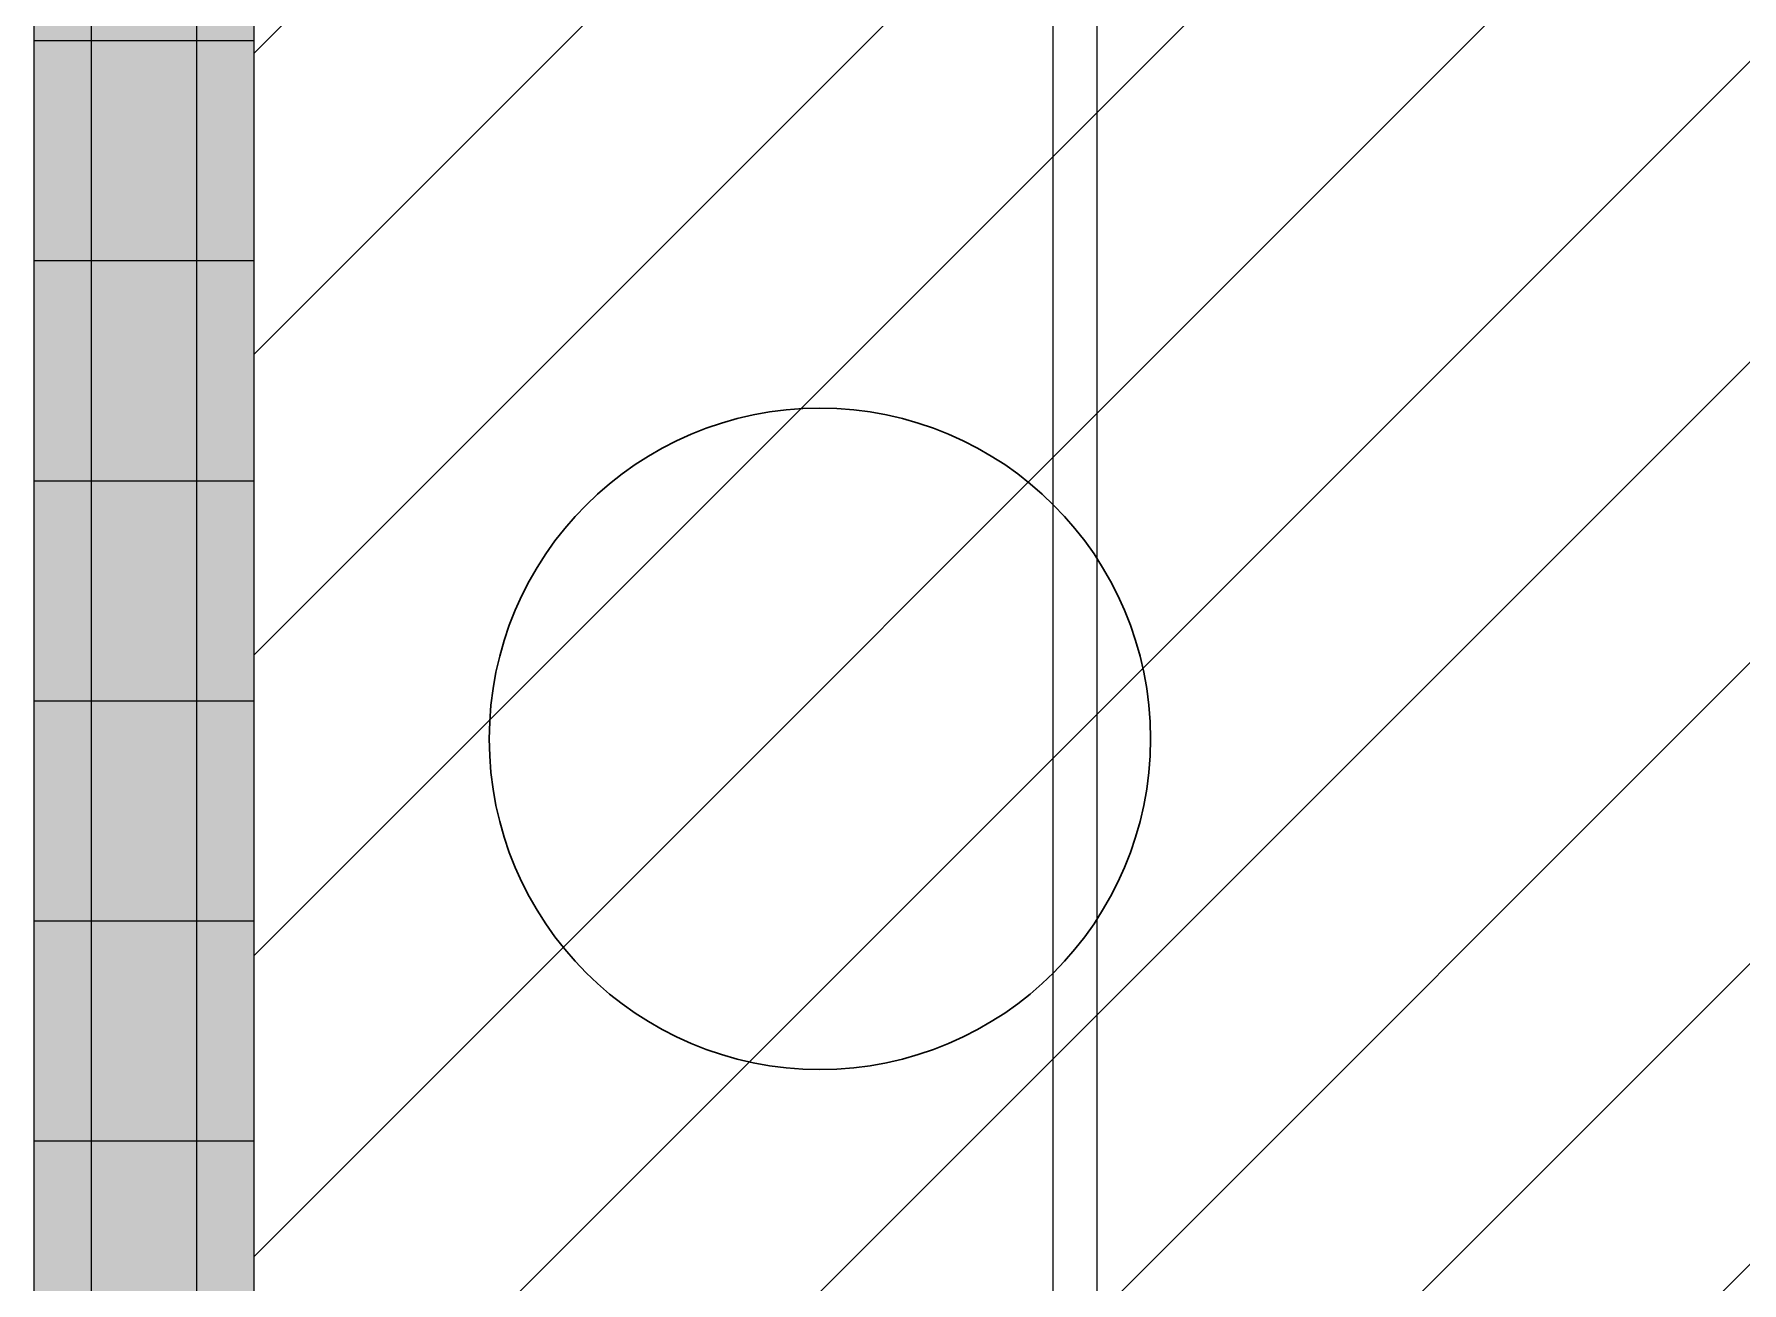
# Model space of a CAD drawing. Header units: centimetres. Extents: x 2666 to 9670, y 1889 to 5633.
# Drawn here: x 4091.44 to 4130.25, y 3479.21 to 3507.58 of the extents above; entities that cross this region are included whole.
import ezdxf

# ---------------------------------------------------------------- set-up
doc = ezdxf.new("R2010")
doc.units = ezdxf.units.CM
doc.header["$LTSCALE"] = 12.7
for name, color, linetype, lineweight in [('B Faux plafonds-1', 7, 'Continuous', 5), ('B Général', 7, 'Continuous', 5), ('F REMPLISSAGE-vert hachurÈ', 7, 'Continuous', 5), ('F REMPLISSAGE-vert hachuré', 7, 'Continuous', 13), ('prlm-ELEC-CFO', 1, 'Continuous', 25)]:
    doc.layers.add(name, color=color, linetype=linetype, lineweight=lineweight)
doc.layers.add('prlm-CHAUFF', color=4, linetype='Continuous')
pattern_1 = [(180, (3869.9723, 3832.4323), (5e-14, 5), [])]

msp = doc.modelspace()

# ---------------------------------------------------------------- hatches: boundary and pattern name
at = {"layer": 'B Faux plafonds-1', "linetype": 'Continuous', "lineweight": 5, "true_color": 0xaaaaaa}
h = msp.add_hatch(dxfattribs=at)
h.set_pattern_fill('F_P__SOFFITE', color=253, style=0, pattern_type=2)
h.set_pattern_definition([(45, (3868.3056, 3832.6527), (-3.52778, 3.30729), [])])
h.paths.add_polyline_path([(4096.442, 3621.801), (4189.442, 3621.801), (4189.442, 3478.476), (4096.442, 3478.476)])
at = {"layer": 'F REMPLISSAGE-vert hachurÈ', "linetype": 'Continuous', "lineweight": 0, "true_color": 0x99aa00}
for points in [[(4091.442, 3478.476), (4092.742, 3478.476), (4092.742, 3621.801), (4091.442, 3621.801)], [(4092.742, 3478.476), (4095.142, 3478.476), (4095.142, 3621.801), (4092.742, 3621.801)], [(4095.142, 3478.476), (4096.442, 3478.476), (4096.442, 3621.801), (4095.142, 3621.801)]]:
    msp.add_hatch(color=54, dxfattribs=at).paths.add_polyline_path(points)
at = {"layer": 'F REMPLISSAGE-vert hachurÈ', "linetype": 'Continuous', "lineweight": 5, "true_color": 0x004400}
h = msp.add_hatch(dxfattribs=at)
h.set_pattern_fill('90-0_5 HYDROFUGE_0_5', color=98, angle=90, style=0, pattern_type=2)
h.set_pattern_definition(pattern_1)
h.paths.add_polyline_path([(4091.442, 3478.476), (4092.742, 3478.476), (4092.742, 3621.801), (4091.442, 3621.801)])
h = msp.add_hatch(dxfattribs=at)
h.set_pattern_fill('90-0_5 HYDROFUGE_0_5', color=98, angle=90, style=0, pattern_type=2)
h.set_pattern_definition(pattern_1)
h.paths.add_polyline_path([(4092.742, 3478.476), (4095.142, 3478.476), (4095.142, 3621.801), (4092.742, 3621.801)])
h = msp.add_hatch(dxfattribs=at)
h.set_pattern_fill('90-0_5 HYDROFUGE_0_5', color=98, angle=90, style=0, pattern_type=2)
h.set_pattern_definition(pattern_1)
h.paths.add_polyline_path([(4095.142, 3478.476), (4096.442, 3478.476), (4096.442, 3621.801), (4095.142, 3621.801)])

# ---------------------------------------------------------------- linework, layer by layer
at = {"layer": 'B Général', "color": 98, "linetype": 'Continuous', "lineweight": 13, "true_color": 0x004400}
for p, q in [((4091.442, 3478.476), (4091.442, 3621.801)), ((4096.442, 3478.476), (4096.442, 3621.801))]:
    msp.add_line(p, q, dxfattribs=at)
at = {"layer": 'F REMPLISSAGE-vert hachuré', "color": 98, "linetype": 'Continuous', "lineweight": 13, "true_color": 0x004400}
for p, q in [((4091.442, 3478.476), (4091.442, 3621.801)), ((4096.442, 3478.476), (4096.442, 3621.801))]:
    msp.add_line(p, q, dxfattribs=at)
at = {"layer": 'F REMPLISSAGE-vert hachuré'}
for p, q in [((4092.742, 3478.476), (4092.742, 3621.801)), ((4095.142, 3478.476), (4095.142, 3621.801))]:
    msp.add_line(p, q, dxfattribs=at)
at = {"layer": 'prlm-CHAUFF', "ltscale": 50}
for p, q in [((4115.603, 3474.544), (4115.603, 3634.698)), ((4114.603, 3474.544), (4114.603, 3634.284))]:
    msp.add_line(p, q, dxfattribs=at)
at = {"layer": 'prlm-ELEC-CFO', "lineweight": 30}
msp.add_circle((4109.3, 3491.569), 7.514, dxfattribs=at)

doc.saveas('drawing.dxf')
